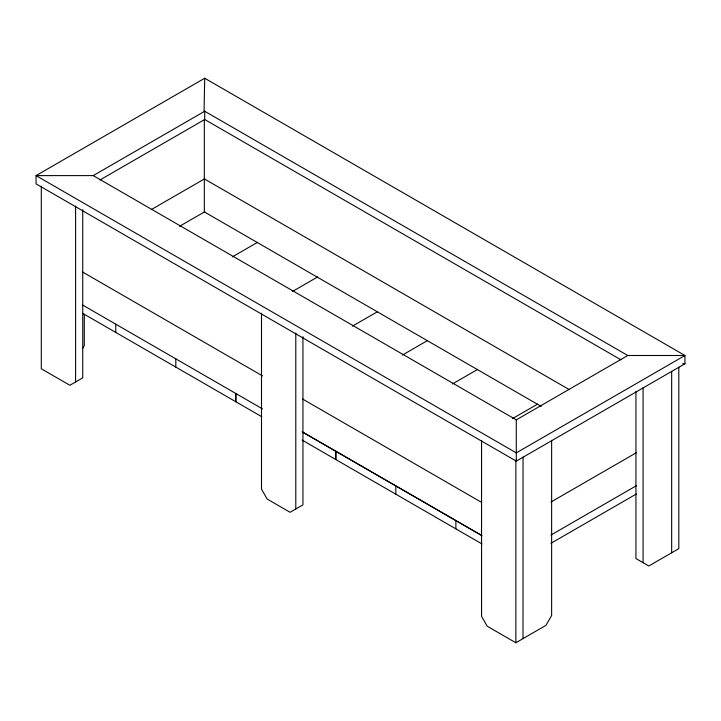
<?xml version="1.0" encoding="UTF-8"?>
<svg xmlns="http://www.w3.org/2000/svg" width="721" height="721" viewBox="0 0 721 721"><rect width="100%" height="100%" fill="white"/><g stroke="black" fill="none" stroke-linecap="round" stroke-linejoin="round"><path stroke-width="1.08" d="M551.628 440.603L551.628 615.482L545.914 625.386L523.04 638.59M204.71 78.238L204.079 110.881L627.775 355.498L684.95 355.498L684.95 363.754L516.29 461.125L36.05 183.864L36.05 175.609L204.71 78.238L684.95 355.498L516.29 452.878L36.05 175.609L93.225 175.609L516.29 419.865L627.775 355.498M82.726 348.36L84.285 345.665L84.285 314.275M93.225 175.609L204.71 111.241L204.71 119.497L620.952 359.815M100.012 179.944L204.71 119.497M151.302 209.604L204.737 178.745M179.475 226.34L204.737 211.758M232.36 256.874L257.622 242.292M292.393 291.527L317.646 276.945M352.353 326.153L377.678 311.607M402.372 355.111L427.643 340.447M452.4 383.987L477.653 369.404M512.424 418.649L537.686 404.066M550.943 502.032L636.445 452.671M550.88 535.081L636.445 485.684M550.88 543.337L636.373 493.975M481.556 440.36L481.556 616.356L487.279 626.261L515.857 642.762L523.004 638.635L523.04 457.096M682.706 363.754L684.95 363.754M204.322 178.907L569.455 389.719M541.21 406.419L204.322 211.92L204.322 119.695M82.365 271.889L262.489 375.884M302.414 398.929L481.565 502.366M82.365 304.893L262.489 408.888M302.414 431.942L481.565 535.37M302.144 431.861L482.016 535.712M82.852 313.428L261.741 416.711M302.144 440.107L482.016 543.958M678.812 367.169L678.812 548.654L648.792 565.985L635.931 558.559L635.931 391.521M671.666 371.297L671.666 552.782M643.078 387.799L643.078 562.677M516.29 419.865L516.29 461.125M515.857 460.16L515.857 642.762M455.87 520.616L455.87 528.872M395.838 485.954L395.838 494.209M302.946 336.707L302.946 504.862L290.085 512.289L267.212 499.085L261.498 489.189L261.498 313.184M295.799 332.985L295.799 508.99M175.807 358.842L175.807 367.097M115.775 324.18L115.775 332.435M82.744 209.694L82.744 377.849L69.874 385.275L41.286 368.773L41.286 186.171M75.597 205.972L75.597 381.977M335.815 459.547L335.815 451.301L335.815 459.547M235.83 401.75L235.83 393.504L235.767 401.714"/></g></svg>
